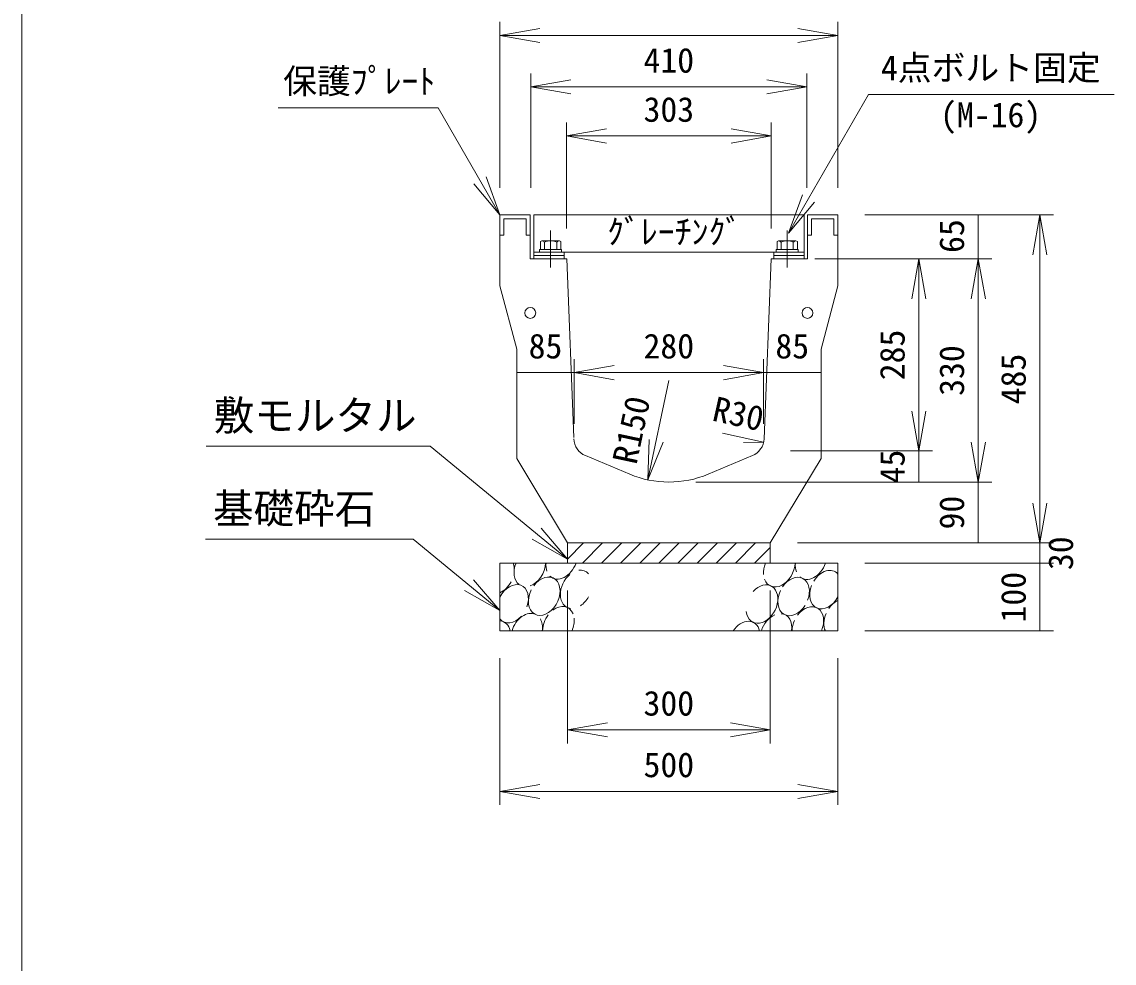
# Model space of a CAD drawing. Units: millimetres on the paper, scale 1:20. Extents: x 40 to 214, y 38 to 310.
# Drawn here: x 42.1 to 122.9, y 177 to 246.6 of the extents above; entities that cross this region are included whole.
import ezdxf
from ezdxf.enums import TextEntityAlignment as Align

# ---------------------------------------------------------------- set-up
doc = ezdxf.new("R2010")
doc.units = ezdxf.units.MM
doc.layers.add('1', color=4, linetype='Continuous', lineweight=18)
doc.styles.add('ＭＳ ゴシック-5.0-0.0', font='')
doc.styles.get('ＭＳ ゴシック-5.0-0.0').set_extended_font_data('ＭＳ ゴシック-5.0-0.0')

msp = doc.modelspace()

# ---------------------------------------------------------------- linework, layer by layer
at = {"layer": '1'}
for p, q in [((42.119, 37.615), (42.119, 291.882)), ((77.473, 234.299), (77.473, 246.553)), ((102.473, 234.299), (102.473, 246.553)), ((77.473, 245.553), (80.427, 246.074)), ((102.473, 245.553), (99.519, 246.074)), ((77.473, 245.553), (80.427, 245.032)), ((77.473, 245.553), (102.473, 245.553)), ((102.473, 245.553), (99.519, 245.032)), ((79.773, 234.299), (79.773, 242.758)), ((100.173, 234.299), (100.173, 242.758)), ((79.773, 241.758), (82.727, 242.279)), ((79.773, 241.758), (82.727, 241.237)), ((79.773, 241.758), (100.173, 241.758)), ((100.173, 241.758), (97.219, 242.279)), ((100.173, 241.758), (97.219, 241.237)), ((98.818, 230.95), (104.737, 241.202)), ((122.903, 241.202), (104.737, 241.202)), ((61.068, 240.217), (72.902, 240.217)), ((77.473, 232.299), (72.902, 240.217)), ((82.404, 231.299), (82.404, 239.128)), ((97.542, 231.299), (97.542, 239.128)), ((82.404, 238.128), (85.359, 238.649)), ((97.542, 238.128), (94.588, 238.649)), ((82.404, 238.128), (85.359, 237.607)), ((82.404, 238.128), (97.542, 238.128)), ((97.542, 238.128), (94.588, 237.607)), ((77.473, 232.299), (76.447, 235.118)), ((77.473, 232.299), (75.545, 234.597)), ((98.818, 230.95), (99.844, 233.769)), ((98.818, 230.95), (100.746, 233.248)), ((77.773, 231.999), (79.423, 231.999)), ((77.773, 230.799), (77.773, 231.999)), ((79.423, 230.799), (79.423, 231.999)), ((79.973, 232.299), (99.973, 232.299)), ((79.973, 229.049), (79.973, 232.299)), ((99.973, 229.049), (99.973, 232.299)), ((100.523, 230.799), (100.523, 231.999)), ((102.173, 231.999), (100.523, 231.999)), ((102.173, 230.799), (102.173, 231.999)), ((104.473, 232.299), (118.414, 232.299)), ((112.855, 232.299), (112.855, 229.049)), ((117.414, 232.299), (116.893, 229.344)), ((117.414, 232.299), (117.935, 229.344)), ((117.414, 232.299), (117.414, 208.049)), ((81.223, 231.145), (81.223, 228.421)), ((98.723, 231.145), (98.723, 228.421)), ((77.473, 230.799), (77.773, 230.799)), ((79.423, 230.799), (79.723, 230.799)), ((80.575, 230.386), (80.473, 230.326)), ((80.473, 229.749), (80.473, 230.326)), ((81.871, 230.386), (80.575, 230.386)), ((80.772, 229.749), (80.772, 230.271)), ((81.674, 229.749), (81.674, 230.271)), ((81.871, 230.386), (81.973, 230.326)), ((81.973, 229.749), (81.973, 230.326)), ((98.075, 230.386), (97.973, 230.326)), ((97.973, 229.749), (97.973, 230.326)), ((98.075, 230.386), (99.371, 230.386)), ((98.272, 229.749), (98.272, 230.271)), ((99.174, 229.749), (99.174, 230.271)), ((99.371, 230.386), (99.473, 230.326)), ((99.473, 229.749), (99.473, 230.326)), ((100.223, 230.799), (100.523, 230.799)), ((102.173, 230.799), (102.473, 230.799)), ((79.973, 229.549), (99.973, 229.549)), ((82.033, 229.749), (80.413, 229.749)), ((80.413, 229.549), (80.413, 229.749)), ((82.033, 229.549), (82.033, 229.749)), ((82.223, 229.049), (82.223, 229.549)), ((97.723, 229.049), (97.723, 229.549)), ((97.913, 229.749), (99.533, 229.749)), ((97.913, 229.549), (97.913, 229.749)), ((99.533, 229.549), (99.533, 229.749)), ((79.973, 229.299), (82.223, 229.299)), ((97.723, 229.299), (99.973, 229.299)), ((100.757, 229.049), (113.855, 229.049)), ((108.458, 229.049), (107.937, 226.094)), ((108.458, 229.049), (108.979, 226.094)), ((108.458, 214.849), (108.458, 229.049)), ((112.855, 229.049), (112.334, 226.094)), ((112.855, 229.049), (113.376, 226.094)), ((112.855, 229.049), (112.855, 212.549)), ((82.973, 216.849), (82.973, 221.638)), ((96.973, 216.849), (96.973, 221.638)), ((78.723, 220.638), (82.973, 220.638)), ((82.973, 220.638), (85.927, 221.159)), ((82.973, 220.638), (85.927, 220.117)), ((82.973, 220.638), (96.973, 220.638)), ((96.973, 220.638), (94.019, 221.159)), ((96.973, 220.638), (94.019, 220.117)), ((96.973, 220.638), (101.223, 220.638)), ((89.973, 220.049), (88.417, 212.712)), ((108.458, 214.849), (107.937, 217.803)), ((108.458, 214.849), (108.979, 217.803)), ((88.417, 212.712), (88.521, 215.71)), ((93.932, 216.168), (96.976, 215.492)), ((72.321, 215.213), (55.746, 215.213)), ((82.473, 206.862), (72.321, 215.213)), ((88.417, 212.712), (89.54, 215.494)), ((96.976, 215.492), (95.498, 215.474)), ((112.855, 212.549), (112.334, 215.503)), ((112.855, 212.549), (113.376, 215.503)), ((98.973, 214.849), (109.458, 214.849)), ((108.458, 214.849), (108.458, 212.549)), ((91.973, 212.549), (113.855, 212.549)), ((112.855, 212.549), (112.855, 208.049)), ((117.414, 208.049), (116.893, 211.003)), ((117.414, 208.049), (117.935, 211.003)), ((82.473, 206.862), (80.522, 209.141)), ((71.053, 208.336), (55.692, 208.336)), ((77.473, 203.056), (71.053, 208.336)), ((82.473, 206.862), (79.86, 208.337)), ((83.659, 208.049), (82.473, 206.862)), ((85.074, 208.049), (83.574, 206.549)), ((86.488, 208.049), (84.988, 206.549)), ((87.902, 208.049), (86.402, 206.549)), ((89.316, 208.049), (87.816, 206.549)), ((90.73, 208.049), (89.23, 206.549)), ((92.145, 208.049), (90.645, 206.549)), ((93.559, 208.049), (92.059, 206.549)), ((94.973, 208.049), (93.473, 206.549)), ((96.387, 208.049), (94.887, 206.549)), ((97.473, 207.72), (96.301, 206.549)), ((99.473, 208.049), (118.414, 208.049)), ((117.414, 208.049), (117.414, 206.549)), ((104.473, 206.549), (118.414, 206.549)), ((117.414, 206.549), (117.414, 201.549)), ((77.473, 203.056), (75.522, 205.335)), ((77.473, 203.056), (74.86, 204.531)), ((82.473, 193.241), (82.473, 204.549)), ((97.473, 193.241), (97.473, 204.549)), ((104.473, 201.549), (118.414, 201.549)), ((77.473, 188.692), (77.473, 199.549)), ((102.473, 188.692), (102.473, 199.549)), ((82.473, 194.241), (85.427, 194.762)), ((97.473, 194.241), (94.519, 194.762)), ((82.473, 194.241), (85.427, 193.721)), ((82.473, 194.241), (97.473, 194.241)), ((97.473, 194.241), (94.519, 193.721)), ((77.473, 189.692), (80.427, 190.213)), ((102.473, 189.692), (99.519, 190.213)), ((77.473, 189.692), (80.427, 189.171)), ((77.473, 189.692), (102.473, 189.692)), ((102.473, 189.692), (99.519, 189.171))]:
    msp.add_line(p, q, dxfattribs=at)
at = {"layer": '1', "color": 2}
for p, q in [((77.473, 227.049), (77.473, 232.299)), ((77.473, 232.299), (79.723, 232.299)), ((79.723, 229.049), (79.723, 232.299)), ((100.223, 229.049), (100.223, 232.299)), ((102.473, 232.299), (100.223, 232.299)), ((102.473, 227.049), (102.473, 232.299)), ((79.723, 229.049), (82.414, 229.049)), ((82.934, 215.847), (82.414, 229.049)), ((97.008, 215.74), (97.532, 229.049)), ((97.532, 229.049), (100.223, 229.049)), ((77.473, 227.049), (78.723, 222.384)), ((102.473, 227.049), (101.223, 222.384)), ((78.723, 214.299), (78.723, 222.384)), ((101.223, 214.299), (101.223, 222.384)), ((78.723, 214.299), (82.473, 208.049)), ((83.796, 214.504), (87.077, 213.131)), ((96.15, 214.504), (92.87, 213.131)), ((101.223, 214.299), (97.473, 208.049)), ((82.473, 208.049), (82.473, 206.549)), ((89.973, 208.049), (82.473, 208.049)), ((89.973, 208.049), (97.473, 208.049)), ((97.473, 208.049), (97.473, 206.549)), ((77.473, 206.549), (102.473, 206.549)), ((77.473, 206.549), (77.473, 201.549)), ((102.473, 206.549), (102.473, 201.549)), ((77.473, 201.549), (102.473, 201.549))]:
    msp.add_line(p, q, dxfattribs=at)
for centre in [(79.723, 225.049), (100.223, 225.049)]:
    msp.add_circle(centre, 0.4, dxfattribs=at)
at = {"layer": '1'}
for centre, radius, start, end in [((80.561, 230.136), 0.25, 32.66535, 86.74008), ((81.223, 229.44), 0.946, 61.49653, 118.50347), ((81.885, 230.136), 0.25, 93.25992, 147.33465), ((98.061, 230.136), 0.25, 32.66535, 86.74008), ((98.723, 229.44), 0.946, 61.49653, 118.50347), ((99.385, 230.136), 0.25, 93.25992, 147.33465)]:
    msp.add_arc(centre, radius, start, end, dxfattribs=at)
at = {"layer": '1', "color": 2}
for centre, radius, start, end in [((84.337, 215.795), 1.4, 182.25457, 247.28121), ((95.609, 215.795), 1.4, 292.71879, 357.74543), ((89.973, 220.049), 7.5, 247.28121, 270), ((89.973, 220.049), 7.5, 270, 292.71879)]:
    msp.add_arc(centre, radius, start, end, dxfattribs=at)
at = {"layer": '1'}
for centre, start_param, end_param in [((79.692, 206.238), 1.682267, 3.004198), ((77.37, 205.701), 5.14748, 5.714722), ((79.692, 206.238), 3.770908, 5.292858), ((82.046, 206.799), 2.079525, 2.547628), ((82.046, 206.799), 2.919903, 4.8956), ((83.115, 204.626), 6.001117, 6.736412), ((98.135, 206.218), 1.682267, 2.27057), ((98.135, 206.218), 2.5503, 5.292858), ((100.489, 206.779), 2.079525, 2.574444), ((100.489, 206.779), 2.957917, 4.8956), ((101.557, 204.606), 6.001117, 7.73784), ((80.754, 204.117), 1.58027, 7.631372), ((83.115, 204.626), 1.031686, 3.395071), ((99.196, 204.097), 4.859784, 7.671349), ((77.37, 205.701), 3.849384, 4.6902), ((78.414, 203.556), 4.892858, 7.840068), ((96.857, 203.536), 2.320676, 7.486029), ((99.196, 204.097), 1.607924, 4.571133), ((101.557, 204.606), 1.69549, 4.662581), ((83.115, 204.626), 4.030658, 4.662581), ((102.6, 202.477), 0.728393, 1.380293), ((79.457, 201.427), 0.032462, 1.816883), ((81.804, 201.936), 5.728671, 7.256989), ((97.899, 201.407), 5.158242, 6.566906), ((100.246, 201.916), 4.79665, 7.602652), ((102.6, 202.477), 1.654476, 2.628455), ((78.414, 203.556), 2.823631, 4.347989), ((77.103, 200.867), 5.575157, 6.574353), ((79.457, 201.427), 5.158242, 5.859974), ((81.804, 201.936), 1.315063, 2.178475), ((81.804, 201.936), 4.79665, 5.462491), ((95.545, 200.846), 5.575157, 7.683153), ((97.899, 201.407), 0.706973, 1.816883), ((100.246, 201.916), 1.621509, 2.178475)]:
    msp.add_ellipse(centre, major_axis=(0.678, 1.337), ratio=0.710984, start_param=start_param, end_param=end_param, dxfattribs=at)

# ---------------------------------------------------------------- texts
at = {"layer": '1', "color": 7, "style": 'ＭＳ ゴシック-5.0-0.0'}
for s, height, p in [('410', 1.833, (88.098, 242.258)), ('4点ボルト固定', 1.833, (105.653, 241.702)), ('保護ﾌﾟﾚｰﾄ', 1.833, (61.445, 240.717)), ('303', 1.833, (88.098, 238.628)), ('(M-16)', 1.833, (110.028, 238.224)), ('ｸﾞﾚｰﾁﾝｸﾞ', 1.833, (85.4, 229.584)), ('85', 1.833, (79.598, 221.138)), ('280', 1.833, (88.098, 221.138)), ('85', 1.833, (97.848, 221.138)), ('敷モルタル', 2.199, (56.315, 215.716)), ('基礎砕石', 2.199, (56.26, 208.84)), ('300', 1.833, (88.098, 194.741)), ('500', 1.833, (88.098, 190.192))]:
    msp.add_text(s, height=height, dxfattribs=at).set_placement(p, align=Align.BOTTOM_LEFT)
for s, rotation, p in [('65', 90, (112.355, 229.484)), ('285', 90, (107.958, 220.074)), ('330', 90, (112.355, 218.924)), ('485', 90, (116.914, 218.299)), ('R150', 78.028, (88.108, 213.662)), ('R30', 347.479, (92.969, 216.574)), ('45', 90, (107.958, 212.449)), ('90', 90, (112.355, 209.049)), ('30', 90, (120.414, 206.045)), ('100', 90, (116.914, 202.174))]:
    msp.add_text(s, height=1.833, rotation=rotation, dxfattribs=at).set_placement(p, align=Align.BOTTOM_LEFT)

doc.saveas('drawing.dxf')
